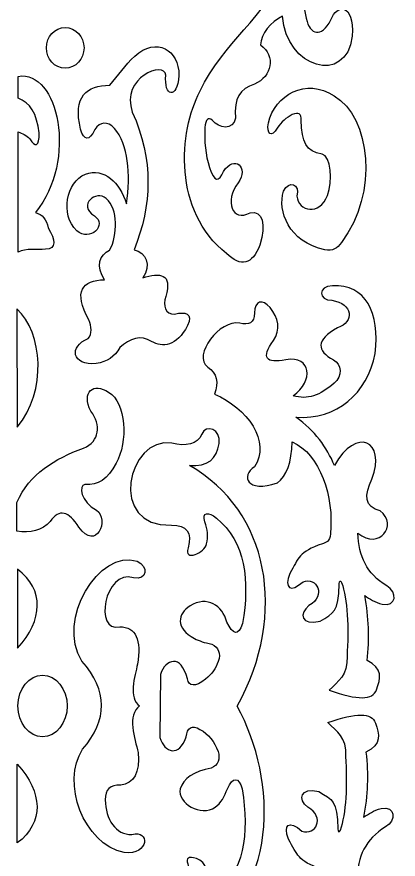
# Model space of a CAD drawing. Header units: centimetres. Extents: x -29 to 29, y -119 to 120.
# Drawn here: x 12.05 to 28.42, y -36.35 to -0.14 of the extents above; entities that cross this region are included whole.
import ezdxf

# ---------------------------------------------------------------- set-up
doc = ezdxf.new("R2010")
doc.units = ezdxf.units.CM
doc.header["$MEASUREMENT"] = 0
doc.layers.add('layer 1', color=7, linetype='Continuous')

msp = doc.modelspace()

# ---------------------------------------------------------------- linework, layer by layer
at = {"layer": 'layer 1', "color": 177}
for centre, major_axis, ratio in [((14.12541, -1.47648), (0, 0.87437), 0.92423116), ((13.15538, -29.76766), (0, 1.3268), 0.79605065)]:
    msp.add_ellipse(centre, major_axis=major_axis, ratio=ratio, dxfattribs=at)
for points, knots in [([(24.41603, 2.16664), (24.59456, 2.58691), (24.02111, 2.63678), (23.83854, 2.34164), (23.83854, 2.34164), (22.60558, -0.38701), (20.95318, -1.15542), (19.90854, -3.35336), (19.90854, -3.35336), (19.00356, -5.07729), (18.74437, -8.50431), (21.05604, -10.31336), (21.05604, -10.31336), (21.67191, -10.92123), (22.14983, -10.80122), (22.48978, -9.95336), (22.48978, -9.95336), (22.75122, -9.06619), (22.61745, -8.45975), (22.06603, -8.56586), (22.06603, -8.56586), (21.28746, -9.00063), (20.954, -8.0424), (21.55353, -7.28336), (21.55353, -7.28336), (22.03649, -6.60425), (21.37929, -6.05629), (20.92853, -6.78836), (20.92853, -6.78836), (20.72571, -7.24864), (20.52391, -7.25946), (20.32354, -6.61336), (20.32354, -6.61336), (20.15031, -6.06255), (20.0901, -5.4905), (20.12354, -4.90086), (20.12354, -4.90086), (20.1654, -4.54086), (20.27208, -4.43586), (20.44354, -4.58586), (20.44354, -4.58586), (20.73053, -4.95454), (21.32211, -5.03725), (21.44103, -4.49086), (21.44103, -4.49086), (21.37387, -3.63339), (21.62251, -3.24196), (22.25478, -3.03211), (22.25478, -3.03211), (23.01399, -2.70782), (23.17358, -1.83111), (22.51603, -1.34336), (22.51603, -1.34336), (22.52081, -0.87735), (22.96294, -0.34928), (23.46353, -0.10586), (23.46353, -0.10586), (23.59874, -2.35254), (26.19446, -3.10391), (26.45104, -0.97586), (26.45104, -0.97586), (26.52398, 0.48181), (25.80297, 0.4058), (25.53353, -0.27086), (25.53353, -0.27086), (25.11841, -1.05977), (24.64089, -0.93453), (24.47354, -0.20586), (24.47354, -0.20586), (24.3029, 0.57672), (24.27396, 1.36702), (24.41603, 2.16664)], [0, 0, 0, 0, 0.05263158, 0.05263158, 0.05263158, 0.05263158, 0.10526316, 0.10526316, 0.10526316, 0.10526316, 0.15789474, 0.15789474, 0.15789474, 0.15789474, 0.21052632, 0.21052632, 0.21052632, 0.21052632, 0.26315789, 0.26315789, 0.26315789, 0.26315789, 0.31578947, 0.31578947, 0.31578947, 0.31578947, 0.36842105, 0.36842105, 0.36842105, 0.36842105, 0.42105263, 0.42105263, 0.42105263, 0.42105263, 0.47368421, 0.47368421, 0.47368421, 0.47368421, 0.52631579, 0.52631579, 0.52631579, 0.52631579, 0.57894737, 0.57894737, 0.57894737, 0.57894737, 0.63157895, 0.63157895, 0.63157895, 0.63157895, 0.68421053, 0.68421053, 0.68421053, 0.68421053, 0.73684211, 0.73684211, 0.73684211, 0.73684211, 0.78947368, 0.78947368, 0.78947368, 0.78947368, 0.84210526, 0.84210526, 0.84210526, 0.84210526, 0.89473684, 0.89473684, 0.89473684, 0.89473684, 1, 1, 1, 1]), ([(18.45354, -2.64336), (18.33672, -3.57935), (18.94842, -3.71379), (19.00604, -2.66586), (19.00604, -2.66586), (19.02513, -1.56401), (18.05358, -0.98989), (17.11104, -1.82836), (17.11104, -1.82836), (16.68756, -2.22613), (16.40104, -2.66669), (16.04604, -3.08586), (16.04604, -3.08586), (15.0433, -3.09661), (14.4565, -3.54966), (14.78479, -4.97586), (14.78479, -4.97586), (14.94315, -5.46751), (15.14548, -5.50399), (15.40104, -4.98836), (15.40104, -4.98836), (15.61325, -4.63842), (15.94417, -4.62092), (16.24604, -4.93586), (16.24604, -4.93586), (16.82593, -5.62531), (16.9463, -6.90137), (16.75854, -8.18586), (16.75854, -8.18586), (16.46598, -7.24793), (15.80388, -6.62636), (14.99104, -6.90086), (14.99104, -6.90086), (14.17252, -7.25767), (13.90122, -8.63017), (14.62104, -9.33836), (14.62104, -9.33836), (15.17818, -9.84758), (15.96416, -9.07148), (15.37979, -8.70211), (15.37979, -8.70211), (14.64429, -8.21326), (15.45244, -7.57805), (15.89104, -7.95211), (15.89104, -7.95211), (16.40416, -8.42325), (16.386, -9.50715), (16.03433, -10.17881), (16.03433, -10.17881), (15.61219, -10.34218), (15.42048, -10.88535), (15.81604, -11.44336), (15.81604, -11.44336), (14.84862, -11.47207), (14.46991, -11.93548), (15.14058, -13.17381), (15.14058, -13.17381), (15.24851, -13.45536), (15.29654, -13.77588), (15.11354, -13.97086), (15.11354, -13.97086), (14.27256, -14.31733), (14.39992, -15.14166), (15.45979, -15.04461), (15.45979, -15.04461), (15.91949, -14.97759), (16.24374, -14.7505), (16.47104, -14.36336), (16.47104, -14.36336), (16.90914, -13.95008), (17.3619, -13.81661), (17.83604, -14.09211), (17.83604, -14.09211), (18.31227, -14.36903), (18.89477, -14.32062), (19.38229, -13.41711), (19.38229, -13.41711), (19.62789, -12.87678), (19.27472, -12.80525), (18.82104, -12.92211), (18.82104, -12.92211), (18.42413, -12.93649), (18.30921, -12.54116), (18.44354, -12.17086), (18.44354, -12.17086), (18.74192, -11.14639), (18.18749, -11.14722), (17.45604, -11.36086), (17.45604, -11.36086), (17.83318, -10.81212), (17.6091, -10.26593), (17.08104, -10.16336), (17.08104, -10.16336), (17.85141, -8.24534), (17.93246, -6.2772), (17.00604, -4.23586), (17.00604, -4.23586), (16.4941, -2.71682), (18.39451, -2.04431), (18.45354, -2.64336)], [0, 0, 0, 0, 0.03846154, 0.03846154, 0.03846154, 0.03846154, 0.07692308, 0.07692308, 0.07692308, 0.07692308, 0.11538462, 0.11538462, 0.11538462, 0.11538462, 0.15384615, 0.15384615, 0.15384615, 0.15384615, 0.19230769, 0.19230769, 0.19230769, 0.19230769, 0.23076923, 0.23076923, 0.23076923, 0.23076923, 0.26923077, 0.26923077, 0.26923077, 0.26923077, 0.30769231, 0.30769231, 0.30769231, 0.30769231, 0.34615385, 0.34615385, 0.34615385, 0.34615385, 0.38461538, 0.38461538, 0.38461538, 0.38461538, 0.42307692, 0.42307692, 0.42307692, 0.42307692, 0.46153846, 0.46153846, 0.46153846, 0.46153846, 0.5, 0.5, 0.5, 0.5, 0.53846154, 0.53846154, 0.53846154, 0.53846154, 0.57692308, 0.57692308, 0.57692308, 0.57692308, 0.61538462, 0.61538462, 0.61538462, 0.61538462, 0.65384615, 0.65384615, 0.65384615, 0.65384615, 0.69230769, 0.69230769, 0.69230769, 0.69230769, 0.73076923, 0.73076923, 0.73076923, 0.73076923, 0.76923077, 0.76923077, 0.76923077, 0.76923077, 0.80769231, 0.80769231, 0.80769231, 0.80769231, 0.84615385, 0.84615385, 0.84615385, 0.84615385, 0.88461538, 0.88461538, 0.88461538, 0.88461538, 0.92307692, 0.92307692, 0.92307692, 0.92307692, 1, 1, 1, 1]), ([(12.10354, -2.70086), (12.10354, -2.70086), (12.10354, -3.63586), (12.10354, -3.63586), (12.10354, -3.63586), (12.61448, -3.81873), (12.91531, -4.31539), (13.00604, -5.12586), (13.00604, -5.12586), (13.02811, -5.72664), (12.83402, -5.76223), (12.60354, -5.39086), (12.60354, -5.39086), (12.45878, -5.2354), (12.29077, -5.13875), (12.10354, -5.09086), (12.10354, -5.09086), (12.10354, -5.09086), (12.10354, -10.25336), (12.10354, -10.25336), (12.10354, -10.25336), (12.46691, -10.08151), (12.8902, -10.17502), (13.28354, -10.13586), (13.28354, -10.13586), (13.77312, -10.12361), (13.70198, -9.72799), (13.39854, -9.21586), (13.39854, -9.21586), (13.32883, -8.85199), (13.14465, -8.63199), (12.84604, -8.55586), (12.84604, -8.55586), (14.68253, -6.3044), (13.8188, -2.39901), (12.10354, -2.70086)], [0, 0, 0, 0, 0.1, 0.1, 0.1, 0.1, 0.2, 0.2, 0.2, 0.2, 0.3, 0.3, 0.3, 0.3, 0.4, 0.4, 0.4, 0.4, 0.5, 0.5, 0.5, 0.5, 0.6, 0.6, 0.6, 0.6, 0.7, 0.7, 0.7, 0.7, 0.8, 0.8, 0.8, 0.8, 1, 1, 1, 1]), ([(25.15854, -6.04586), (25.52929, -6.1278), (25.62887, -7.20793), (25.39104, -7.81586), (25.39104, -7.81586), (25.06475, -8.70061), (24.11773, -8.51042), (24.07604, -7.84836), (24.07604, -7.84836), (24.22178, -7.3362), (23.72707, -7.14208), (23.50353, -7.63836), (23.50353, -7.63836), (23.22892, -8.47871), (23.71788, -9.81802), (25.28104, -10.16211), (25.28104, -10.16211), (25.59117, -10.20792), (25.83001, -10.11102), (25.98354, -9.84336), (25.98354, -9.84336), (27.60882, -7.71056), (27.21893, -4.43688), (25.67603, -3.54086), (25.67603, -3.54086), (24.46952, -2.7331), (23.13412, -3.49789), (22.84854, -4.70336), (22.84854, -4.70336), (22.76456, -5.19769), (22.9854, -5.35056), (23.22854, -4.93086), (23.22854, -4.93086), (23.39737, -4.64948), (23.62591, -4.47784), (23.87603, -4.34586), (23.87603, -4.34586), (24.14588, -4.22778), (24.27463, -4.30904), (24.26228, -4.58961), (24.26228, -4.58961), (24.27675, -5.52087), (24.46584, -5.93309), (25.15854, -6.04586)], [0, 0, 0, 0, 0.08333333, 0.08333333, 0.08333333, 0.08333333, 0.16666667, 0.16666667, 0.16666667, 0.16666667, 0.25, 0.25, 0.25, 0.25, 0.33333333, 0.33333333, 0.33333333, 0.33333333, 0.41666667, 0.41666667, 0.41666667, 0.41666667, 0.5, 0.5, 0.5, 0.5, 0.58333333, 0.58333333, 0.58333333, 0.58333333, 0.66666667, 0.66666667, 0.66666667, 0.66666667, 0.75, 0.75, 0.75, 0.75, 0.83333333, 0.83333333, 0.83333333, 0.83333333, 1, 1, 1, 1]), ([(20.53598, -16.36667), (20.72144, -15.85786), (20.64297, -15.46098), (20.24598, -15.19917), (20.24598, -15.19917), (19.57484, -14.70207), (20.76492, -13.13899), (21.61972, -13.30917), (21.61972, -13.30917), (22.0012, -13.4007), (22.26687, -13.32159), (22.25353, -12.86961), (22.25353, -12.86961), (22.25928, -12.35247), (22.61446, -12.24709), (22.92104, -12.64336), (22.92104, -12.64336), (23.27027, -13.06695), (23.39831, -13.59829), (23.06523, -14.06113), (23.06523, -14.06113), (22.53011, -14.8152), (22.74382, -15.05903), (23.60104, -14.88086), (23.60104, -14.88086), (24.70987, -14.70072), (24.80076, -15.79591), (23.92103, -16.43211), (23.92103, -16.43211), (24.51837, -16.61222), (25.06904, -16.43201), (25.67104, -15.88586), (25.67104, -15.88586), (26.05957, -15.61352), (25.9924, -15.05508), (25.64104, -14.88836), (25.64104, -14.88836), (24.92293, -14.49276), (24.87627, -14.04352), (25.81103, -13.51586), (25.81103, -13.51586), (26.57785, -13.24889), (26.46695, -12.47643), (25.58104, -12.32836), (25.58104, -12.32836), (25.01564, -12.32901), (24.93954, -11.71142), (25.60353, -11.70586), (25.60353, -11.70586), (27.01252, -11.61309), (27.65593, -12.8715), (27.43104, -14.60798), (27.43104, -14.60798), (27.09895, -16.3405), (25.77896, -17.47806), (24.03603, -17.35298), (24.03603, -17.35298), (24.83936, -17.93791), (25.35938, -18.64155), (25.68557, -19.42641), (25.68557, -19.42641), (26.63044, -17.76829), (27.91447, -18.33004), (27.29807, -20.01929), (27.29807, -20.01929), (26.95337, -20.68126), (26.98444, -21.23208), (27.65306, -21.37429), (27.65306, -21.37429), (28.4214, -21.99166), (27.62517, -23.09596), (26.69104, -22.33336), (26.69104, -22.33336), (26.73974, -23.34113), (27.05462, -24.06784), (27.93104, -24.60336), (27.93104, -24.60336), (28.40365, -24.86961), (28.36181, -25.51799), (27.73854, -25.39836), (27.73854, -25.39836), (27.4214, -25.30822), (27.20213, -25.16726), (26.98854, -25.02337), (26.98854, -25.02337), (27.16112, -25.94678), (27.20342, -26.87789), (27.08854, -27.81836), (27.08854, -27.81836), (27.77406, -28.14681), (27.66953, -28.5981), (27.49604, -29.07087), (27.49604, -29.07087), (27.32989, -29.52364), (26.69712, -29.52313), (25.45604, -29.09086), (25.45604, -29.09086), (25.83478, -28.71086), (26.27229, -28.45461), (26.22604, -27.63837), (26.22604, -27.63837), (26.31077, -26.42074), (26.24506, -25.15951), (25.99604, -24.46587), (25.99604, -24.46587), (25.93763, -24.3495), (25.90352, -24.38366), (25.88603, -24.52086), (25.88603, -24.52086), (25.86609, -25.74762), (25.65085, -25.76725), (25.07354, -26.12086), (25.07354, -26.12086), (24.25627, -26.33353), (24.15094, -25.77803), (24.59354, -25.45587), (24.59354, -25.45587), (25.35922, -25.01849), (24.92018, -24.20272), (24.34178, -24.42677), (24.34178, -24.42677), (23.78556, -24.9227), (23.5203, -24.69819), (23.76428, -24.07426), (23.76428, -24.07426), (24.17178, -23.38927), (24.13456, -23.15583), (25.16928, -22.79426), (25.16928, -22.79426), (25.28778, -22.76371), (25.51314, -22.69608), (25.51228, -22.37211), (25.51228, -22.37211), (25.67571, -20.76974), (25.07964, -18.94508), (23.86603, -18.40586), (23.86603, -18.40586), (23.8614, -19.28529), (23.62738, -19.90114), (23.23854, -20.17336), (23.23854, -20.17336), (21.92146, -20.62811), (21.64728, -19.88303), (22.25104, -19.48086), (22.25104, -19.48086), (22.98699, -18.43899), (21.92543, -16.92883), (20.53598, -16.36667)], [0, 0, 0, 0, 0.02631579, 0.02631579, 0.02631579, 0.02631579, 0.05263158, 0.05263158, 0.05263158, 0.05263158, 0.07894737, 0.07894737, 0.07894737, 0.07894737, 0.10526316, 0.10526316, 0.10526316, 0.10526316, 0.13157895, 0.13157895, 0.13157895, 0.13157895, 0.15789474, 0.15789474, 0.15789474, 0.15789474, 0.18421053, 0.18421053, 0.18421053, 0.18421053, 0.21052632, 0.21052632, 0.21052632, 0.21052632, 0.23684211, 0.23684211, 0.23684211, 0.23684211, 0.26315789, 0.26315789, 0.26315789, 0.26315789, 0.28947368, 0.28947368, 0.28947368, 0.28947368, 0.31578947, 0.31578947, 0.31578947, 0.31578947, 0.34210526, 0.34210526, 0.34210526, 0.34210526, 0.36842105, 0.36842105, 0.36842105, 0.36842105, 0.39473684, 0.39473684, 0.39473684, 0.39473684, 0.42105263, 0.42105263, 0.42105263, 0.42105263, 0.44736842, 0.44736842, 0.44736842, 0.44736842, 0.47368421, 0.47368421, 0.47368421, 0.47368421, 0.5, 0.5, 0.5, 0.5, 0.52631579, 0.52631579, 0.52631579, 0.52631579, 0.55263158, 0.55263158, 0.55263158, 0.55263158, 0.57894737, 0.57894737, 0.57894737, 0.57894737, 0.60526316, 0.60526316, 0.60526316, 0.60526316, 0.63157895, 0.63157895, 0.63157895, 0.63157895, 0.65789474, 0.65789474, 0.65789474, 0.65789474, 0.68421053, 0.68421053, 0.68421053, 0.68421053, 0.71052632, 0.71052632, 0.71052632, 0.71052632, 0.73684211, 0.73684211, 0.73684211, 0.73684211, 0.76315789, 0.76315789, 0.76315789, 0.76315789, 0.78947368, 0.78947368, 0.78947368, 0.78947368, 0.81578947, 0.81578947, 0.81578947, 0.81578947, 0.84210526, 0.84210526, 0.84210526, 0.84210526, 0.86842105, 0.86842105, 0.86842105, 0.86842105, 0.89473684, 0.89473684, 0.89473684, 0.89473684, 0.92105263, 0.92105263, 0.92105263, 0.92105263, 0.94736842, 0.94736842, 0.94736842, 0.94736842, 1, 1, 1, 1]), ([(12.05104, -12.70086), (13.16259, -13.69175), (13.36443, -16.2404), (12.06104, -17.78586), (12.06104, -17.78586), (12.06104, -17.78586), (12.05104, -12.70086), (12.05104, -12.70086)], [0, 0, 0, 0, 0.33333333, 0.33333333, 0.33333333, 0.33333333, 1, 1, 1, 1]), ([(12.05104, -21.02086), (12.05104, -21.02086), (12.05104, -22.25336), (12.05104, -22.25336), (12.05104, -22.25336), (12.61116, -22.34346), (13.13679, -22.22141), (13.48354, -21.84336), (13.48354, -21.84336), (13.86391, -21.27111), (14.27657, -21.39064), (14.71604, -22.08336), (14.71604, -22.08336), (15.46164, -23.149), (16.03597, -21.74423), (15.47604, -21.34514), (15.47604, -21.34514), (14.794, -21.00909), (14.68434, -20.26851), (14.97604, -20.24514), (14.97604, -20.24514), (15.52978, -20.30699), (15.95564, -20.01577), (16.30979, -19.33586), (16.30979, -19.33586), (16.83431, -18.42185), (16.75474, -16.71539), (15.98604, -16.28086), (15.98604, -16.28086), (15.35728, -15.84276), (14.79715, -16.26175), (15.2293, -17.09874), (15.2293, -17.09874), (15.67121, -17.67492), (15.61139, -18.40075), (14.91604, -18.67836), (14.91604, -18.67836), (13.67235, -19.14376), (12.5841, -19.77901), (12.05104, -21.02086)], [0, 0, 0, 0, 0.09090909, 0.09090909, 0.09090909, 0.09090909, 0.18181818, 0.18181818, 0.18181818, 0.18181818, 0.27272727, 0.27272727, 0.27272727, 0.27272727, 0.36363636, 0.36363636, 0.36363636, 0.36363636, 0.45454545, 0.45454545, 0.45454545, 0.45454545, 0.54545455, 0.54545455, 0.54545455, 0.54545455, 0.63636364, 0.63636364, 0.63636364, 0.63636364, 0.72727273, 0.72727273, 0.72727273, 0.72727273, 0.81818182, 0.81818182, 0.81818182, 0.81818182, 1, 1, 1, 1]), ([(18.70604, -18.47086), (19.30096, -18.62026), (19.8014, -18.52824), (19.98604, -18.08336), (19.98604, -18.08336), (20.17359, -17.6293), (20.83196, -17.86811), (20.73104, -18.48336), (20.73104, -18.48336), (20.65513, -19.1512), (20.23713, -19.485), (19.46354, -19.43336), (19.46354, -19.43336), (22.87929, -21.36412), (23.69855, -25.81622), (21.51353, -29.77336), (21.51353, -29.77336), (23.24363, -32.99001), (23.41159, -37.87756), (19.44854, -40.11586), (19.44854, -40.11586), (20.22465, -40.10654), (20.72294, -40.38616), (20.72604, -41.18086), (20.72604, -41.18086), (20.69525, -41.81377), (20.0827, -41.85561), (19.95104, -41.41586), (19.95104, -41.41586), (19.66999, -40.86153), (18.87104, -41.03336), (18.78104, -41.05836), (18.78104, -41.05836), (17.88578, -41.2349), (16.8638, -40.25178), (16.94854, -39.16586), (16.94854, -39.16586), (16.91173, -37.97012), (17.58742, -37.57239), (18.83104, -37.54836), (18.83104, -37.54836), (19.39526, -37.51068), (19.53354, -37.13568), (19.38604, -36.55836), (19.38604, -36.55836), (19.30568, -36.30367), (19.41666, -36.21474), (19.75854, -36.32586), (19.75854, -36.32586), (20.19836, -36.48203), (20.33964, -36.92631), (20.13104, -37.64587), (20.13104, -37.64587), (19.96847, -38.05201), (20.16959, -38.16757), (20.56104, -37.89586), (20.56104, -37.89586), (21.8066, -36.91006), (22.03183, -35.28992), (21.72853, -33.33586), (21.72853, -33.33586), (21.55918, -32.80992), (21.34585, -32.80575), (21.08854, -33.32336), (21.08854, -33.32336), (20.9767, -33.66133), (20.81608, -33.94209), (20.56854, -34.12086), (20.56854, -34.12086), (19.95062, -34.53404), (18.93578, -33.95553), (19.06604, -33.33086), (19.06604, -33.33086), (19.19001, -32.8828), (19.64875, -32.58102), (20.3956, -32.44469), (20.3956, -32.44469), (20.6947, -32.31145), (20.78464, -32.04192), (20.69031, -31.72365), (20.69031, -31.72365), (20.5364, -31.3031), (20.28294, -30.98015), (19.91104, -30.77337), (19.91104, -30.77337), (19.56439, -30.55908), (19.37417, -30.68784), (19.31354, -31.10086), (19.31354, -31.10086), (19.04342, -31.9864), (18.38365, -31.7788), (18.19104, -31.12336), (18.19104, -31.12336), (18.19104, -31.12336), (18.21104, -28.40836), (18.21104, -28.40836), (18.21104, -28.40836), (18.43933, -27.75374), (19.09993, -27.51439), (19.37104, -28.60211), (19.37104, -28.60211), (19.42596, -28.93758), (19.71412, -28.96292), (20.14854, -28.62086), (20.14854, -28.62086), (20.41961, -28.40144), (20.5995, -28.14453), (20.69605, -27.85336), (20.69605, -27.85336), (20.81789, -27.50227), (20.7115, -27.25927), (20.41604, -27.10586), (20.41604, -27.10586), (20.10672, -27.05038), (19.87104, -26.96968), (19.68104, -26.87336), (19.68104, -26.87336), (18.84796, -26.42685), (18.94414, -25.80292), (19.48604, -25.46836), (19.48604, -25.46836), (20.21832, -25.003), (20.87843, -25.46158), (21.07103, -26.15836), (21.07103, -26.15836), (21.3289, -26.69927), (21.55651, -26.7916), (21.74071, -26.21768), (21.74071, -26.21768), (22.05681, -24.40805), (21.86393, -22.68581), (20.62321, -21.69517), (20.62321, -21.69517), (20.27516, -21.40143), (19.97967, -21.43096), (20.12854, -21.85586), (20.12854, -21.85586), (20.22786, -22.17403), (20.2887, -22.48982), (20.19104, -22.79586), (20.19104, -22.79586), (20.14499, -23.179), (19.19211, -23.58861), (19.40229, -22.97586), (19.40229, -22.97586), (19.58844, -22.31645), (19.35053, -21.98811), (18.68854, -21.99086), (18.68854, -21.99086), (15.91277, -22.1083), (16.81538, -18.14952), (18.70604, -18.47086)], [0, 0, 0, 0, 0.02564103, 0.02564103, 0.02564103, 0.02564103, 0.05128205, 0.05128205, 0.05128205, 0.05128205, 0.07692308, 0.07692308, 0.07692308, 0.07692308, 0.1025641, 0.1025641, 0.1025641, 0.1025641, 0.12820513, 0.12820513, 0.12820513, 0.12820513, 0.15384615, 0.15384615, 0.15384615, 0.15384615, 0.17948718, 0.17948718, 0.17948718, 0.17948718, 0.20512821, 0.20512821, 0.20512821, 0.20512821, 0.23076923, 0.23076923, 0.23076923, 0.23076923, 0.25641026, 0.25641026, 0.25641026, 0.25641026, 0.28205128, 0.28205128, 0.28205128, 0.28205128, 0.30769231, 0.30769231, 0.30769231, 0.30769231, 0.33333333, 0.33333333, 0.33333333, 0.33333333, 0.35897436, 0.35897436, 0.35897436, 0.35897436, 0.38461538, 0.38461538, 0.38461538, 0.38461538, 0.41025641, 0.41025641, 0.41025641, 0.41025641, 0.43589744, 0.43589744, 0.43589744, 0.43589744, 0.46153846, 0.46153846, 0.46153846, 0.46153846, 0.48717949, 0.48717949, 0.48717949, 0.48717949, 0.51282051, 0.51282051, 0.51282051, 0.51282051, 0.53846154, 0.53846154, 0.53846154, 0.53846154, 0.56410256, 0.56410256, 0.56410256, 0.56410256, 0.58974359, 0.58974359, 0.58974359, 0.58974359, 0.61538462, 0.61538462, 0.61538462, 0.61538462, 0.64102564, 0.64102564, 0.64102564, 0.64102564, 0.66666667, 0.66666667, 0.66666667, 0.66666667, 0.69230769, 0.69230769, 0.69230769, 0.69230769, 0.71794872, 0.71794872, 0.71794872, 0.71794872, 0.74358974, 0.74358974, 0.74358974, 0.74358974, 0.76923077, 0.76923077, 0.76923077, 0.76923077, 0.79487179, 0.79487179, 0.79487179, 0.79487179, 0.82051282, 0.82051282, 0.82051282, 0.82051282, 0.84615385, 0.84615385, 0.84615385, 0.84615385, 0.87179487, 0.87179487, 0.87179487, 0.87179487, 0.8974359, 0.8974359, 0.8974359, 0.8974359, 0.92307692, 0.92307692, 0.92307692, 0.92307692, 0.94871795, 0.94871795, 0.94871795, 0.94871795, 1, 1, 1, 1]), ([(17.06354, -24.25586), (17.65528, -24.39565), (17.71931, -23.76205), (17.21354, -23.54086), (17.21354, -23.54086), (15.58212, -23.01564), (13.7309, -26.07466), (14.84604, -27.84087), (14.84604, -27.84087), (15.96037, -29.10573), (15.96902, -30.36875), (14.87195, -31.62992), (14.87195, -31.62992), (13.94079, -33.03436), (14.90736, -35.72036), (16.65854, -36.07086), (16.65854, -36.07086), (17.75047, -36.19182), (17.77802, -35.05996), (16.98604, -35.29336), (16.98604, -35.29336), (16.29585, -35.31469), (15.85872, -34.64264), (15.84854, -33.80086), (15.84854, -33.80086), (15.83724, -33.3659), (16.0418, -33.13922), (16.51354, -33.17586), (16.51354, -33.17586), (17.05067, -33.11879), (17.35677, -32.60999), (17.25354, -31.76837), (17.25354, -31.76837), (17.12604, -31.17337), (16.76782, -30.15088), (17.32104, -29.76586), (17.32104, -29.76586), (16.83819, -29.44061), (17.10854, -28.48586), (17.23354, -27.96836), (17.23354, -27.96836), (17.39948, -26.92969), (17.17087, -26.36218), (16.46604, -26.36336), (16.46604, -26.36336), (15.34555, -26.6483), (15.80354, -23.88086), (17.06354, -24.25586)], [0, 0, 0, 0, 0.07692308, 0.07692308, 0.07692308, 0.07692308, 0.15384615, 0.15384615, 0.15384615, 0.15384615, 0.23076923, 0.23076923, 0.23076923, 0.23076923, 0.30769231, 0.30769231, 0.30769231, 0.30769231, 0.38461538, 0.38461538, 0.38461538, 0.38461538, 0.46153846, 0.46153846, 0.46153846, 0.46153846, 0.53846154, 0.53846154, 0.53846154, 0.53846154, 0.61538462, 0.61538462, 0.61538462, 0.61538462, 0.69230769, 0.69230769, 0.69230769, 0.69230769, 0.76923077, 0.76923077, 0.76923077, 0.76923077, 0.84615385, 0.84615385, 0.84615385, 0.84615385, 1, 1, 1, 1]), ([(12.08104, -23.89086), (13.24596, -24.7783), (13.17748, -26.06322), (12.08104, -27.28337), (12.08104, -27.28337), (12.08104, -27.28337), (12.08104, -23.89086), (12.08104, -23.89086)], [0, 0, 0, 0, 0.33333333, 0.33333333, 0.33333333, 0.33333333, 1, 1, 1, 1]), ([(20.48598, -43.20505), (20.67144, -43.71386), (20.59297, -44.11074), (20.19598, -44.37255), (20.19598, -44.37255), (19.52484, -44.86965), (20.71492, -46.43273), (21.56972, -46.26255), (21.56972, -46.26255), (21.9512, -46.17102), (22.21687, -46.25013), (22.20353, -46.70211), (22.20353, -46.70211), (22.20928, -47.21925), (22.56446, -47.32463), (22.87104, -46.92836), (22.87104, -46.92836), (23.22027, -46.50477), (23.34831, -45.97343), (23.01523, -45.51059), (23.01523, -45.51059), (22.48011, -44.75652), (22.69382, -44.51269), (23.55104, -44.69086), (23.55104, -44.69086), (24.65987, -44.871), (24.75076, -43.77581), (23.87103, -43.13961), (23.87103, -43.13961), (24.46837, -42.9595), (25.01904, -43.13971), (25.62104, -43.68586), (25.62104, -43.68586), (26.00957, -43.9582), (25.9424, -44.51664), (25.59104, -44.68336), (25.59104, -44.68336), (24.87293, -45.07896), (24.82627, -45.5282), (25.76103, -46.05586), (25.76103, -46.05586), (26.52785, -46.32283), (26.41695, -47.09529), (25.53104, -47.24336), (25.53104, -47.24336), (24.96564, -47.24271), (24.88954, -47.8603), (25.55353, -47.86586), (25.55353, -47.86586), (26.96252, -47.95863), (27.60593, -46.70022), (27.38104, -44.96374), (27.38104, -44.96374), (27.04895, -43.23122), (25.72896, -42.09366), (23.98603, -42.21874), (23.98603, -42.21874), (24.78936, -41.63381), (25.30938, -40.93017), (25.63557, -40.14531), (25.63557, -40.14531), (26.58044, -41.80343), (27.86447, -41.24168), (27.24807, -39.55243), (27.24807, -39.55243), (26.90337, -38.89046), (26.93444, -38.33964), (27.60306, -38.19743), (27.60306, -38.19743), (28.3714, -37.58006), (27.57517, -36.47576), (26.64104, -37.23836), (26.64104, -37.23836), (26.68974, -36.23059), (27.00462, -35.50388), (27.88104, -34.96836), (27.88104, -34.96836), (28.35365, -34.70211), (28.31181, -34.05373), (27.68854, -34.17336), (27.68854, -34.17336), (27.3714, -34.2635), (27.15213, -34.40446), (26.93854, -34.54835), (26.93854, -34.54835), (27.11112, -33.62494), (27.15342, -32.69383), (27.03854, -31.75336), (27.03854, -31.75336), (27.72406, -31.42491), (27.61953, -30.97362), (27.44604, -30.50085), (27.44604, -30.50085), (27.27989, -30.04808), (26.64712, -30.04859), (25.40604, -30.48086), (25.40604, -30.48086), (25.78478, -30.86086), (26.22229, -31.11711), (26.17604, -31.93335), (26.17604, -31.93335), (26.26077, -33.15098), (26.19506, -34.41221), (25.94604, -35.10585), (25.94604, -35.10585), (25.88763, -35.22222), (25.85352, -35.18806), (25.83603, -35.05086), (25.83603, -35.05086), (25.81609, -33.8241), (25.60085, -33.80447), (25.02354, -33.45086), (25.02354, -33.45086), (24.20627, -33.23819), (24.10094, -33.79369), (24.54354, -34.11585), (24.54354, -34.11585), (25.30922, -34.55323), (24.87018, -35.369), (24.29178, -35.14495), (24.29178, -35.14495), (23.73556, -34.64902), (23.4703, -34.87353), (23.71428, -35.49746), (23.71428, -35.49746), (24.12178, -36.18245), (24.08456, -36.41589), (25.11928, -36.77746), (25.11928, -36.77746), (25.23778, -36.80801), (25.46314, -36.87564), (25.46228, -37.19961), (25.46228, -37.19961), (25.62571, -38.80198), (25.02964, -40.62664), (23.81603, -41.16586), (23.81603, -41.16586), (23.8114, -40.28643), (23.57738, -39.67058), (23.18854, -39.39836), (23.18854, -39.39836), (21.87146, -38.94361), (21.59728, -39.68869), (22.20104, -40.09086), (22.20104, -40.09086), (22.93699, -41.13273), (21.87543, -42.64289), (20.48598, -43.20505)], [0, 0, 0, 0, 0.02631579, 0.02631579, 0.02631579, 0.02631579, 0.05263158, 0.05263158, 0.05263158, 0.05263158, 0.07894737, 0.07894737, 0.07894737, 0.07894737, 0.10526316, 0.10526316, 0.10526316, 0.10526316, 0.13157895, 0.13157895, 0.13157895, 0.13157895, 0.15789474, 0.15789474, 0.15789474, 0.15789474, 0.18421053, 0.18421053, 0.18421053, 0.18421053, 0.21052632, 0.21052632, 0.21052632, 0.21052632, 0.23684211, 0.23684211, 0.23684211, 0.23684211, 0.26315789, 0.26315789, 0.26315789, 0.26315789, 0.28947368, 0.28947368, 0.28947368, 0.28947368, 0.31578947, 0.31578947, 0.31578947, 0.31578947, 0.34210526, 0.34210526, 0.34210526, 0.34210526, 0.36842105, 0.36842105, 0.36842105, 0.36842105, 0.39473684, 0.39473684, 0.39473684, 0.39473684, 0.42105263, 0.42105263, 0.42105263, 0.42105263, 0.44736842, 0.44736842, 0.44736842, 0.44736842, 0.47368421, 0.47368421, 0.47368421, 0.47368421, 0.5, 0.5, 0.5, 0.5, 0.52631579, 0.52631579, 0.52631579, 0.52631579, 0.55263158, 0.55263158, 0.55263158, 0.55263158, 0.57894737, 0.57894737, 0.57894737, 0.57894737, 0.60526316, 0.60526316, 0.60526316, 0.60526316, 0.63157895, 0.63157895, 0.63157895, 0.63157895, 0.65789474, 0.65789474, 0.65789474, 0.65789474, 0.68421053, 0.68421053, 0.68421053, 0.68421053, 0.71052632, 0.71052632, 0.71052632, 0.71052632, 0.73684211, 0.73684211, 0.73684211, 0.73684211, 0.76315789, 0.76315789, 0.76315789, 0.76315789, 0.78947368, 0.78947368, 0.78947368, 0.78947368, 0.81578947, 0.81578947, 0.81578947, 0.81578947, 0.84210526, 0.84210526, 0.84210526, 0.84210526, 0.86842105, 0.86842105, 0.86842105, 0.86842105, 0.89473684, 0.89473684, 0.89473684, 0.89473684, 0.92105263, 0.92105263, 0.92105263, 0.92105263, 0.94736842, 0.94736842, 0.94736842, 0.94736842, 1, 1, 1, 1]), ([(12.06854, -35.65837), (13.23346, -34.77093), (13.16498, -33.48601), (12.06854, -32.26586), (12.06854, -32.26586), (12.06854, -32.26586), (12.06854, -35.65837), (12.06854, -35.65837)], [0, 0, 0, 0, 0.33333333, 0.33333333, 0.33333333, 0.33333333, 1, 1, 1, 1])]:
    msp.add_open_spline(points, degree=3, knots=knots, dxfattribs=at)

doc.saveas('drawing.dxf')
